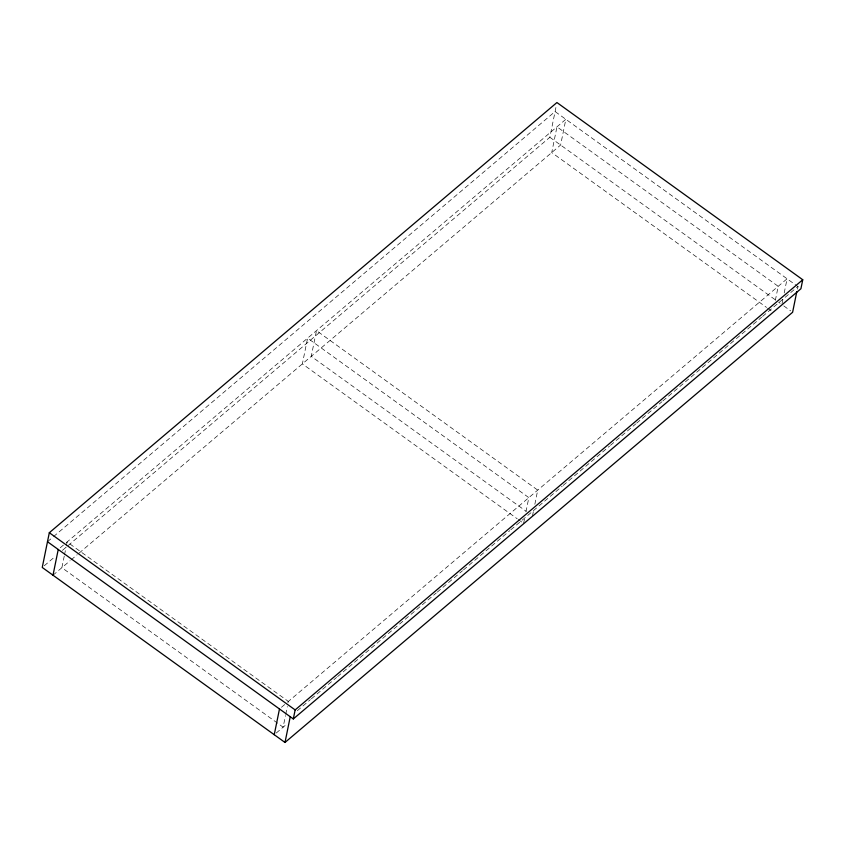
<?xml version="1.0" encoding="UTF-8"?>
<svg xmlns="http://www.w3.org/2000/svg" width="845" height="845" viewBox="0 0 845 845"><rect width="100%" height="100%" fill="white"/><g stroke="black" fill="none" stroke-linecap="round" stroke-linejoin="round"><path stroke-width="0.63" stroke-dasharray="4.22 3.17" d="M64.241 556.105L61.886 567.692L283.128 727.186L285.483 715.599M64.505 554.816L66.079 547.095M66.343 545.807L67.125 541.951L288.367 701.445L287.585 705.3M285.747 714.31L287.321 706.589M62.393 550.391L549.852 137.281L556.401 105.107M523.604 523.382L524.66 518.238M525.97 511.806L528.843 497.642L307.601 338.148L302.362 363.889L517.193 518.756M532.487 515.851L533.544 510.707M534.853 504.275L537.726 490.121L316.484 330.627L311.245 356.358L526.076 511.236M775.33 300.471L778.203 286.318L556.961 126.824L551.732 152.565L766.552 307.432M782.903 299.383L781.857 304.527L778.646 302.214M784.213 292.951L787.086 278.787L287.543 702.142M797.321 289.117L797.849 286.539M47.489 541.729L52.527 537.462M53.531 536.607L555.091 111.551L798.778 287.216M60.217 547.803L65.287 543.504M66.301 542.648L565.844 119.303L560.615 145.034L78.184 553.876M44.267 565.759L55.347 556.369M53.003 575.213L70.124 560.71M71.138 559.855L77.18 554.732M281.459 707.297L286.529 702.998M297.292 710.751L310.379 699.649M311.393 698.804L336.563 677.458M337.577 676.613L410.089 615.149M411.092 614.304L436.274 592.958M437.287 592.113L462.458 570.766M463.472 569.921L509.799 530.66M510.803 529.804L562.168 486.276M563.182 485.421L609.509 446.16M610.512 445.304L635.693 423.968M636.697 423.113L661.878 401.776M662.881 400.921L735.403 339.468M736.407 338.613L761.588 317.276M762.591 316.421L796.835 287.395M276.262 733.006L287.342 723.616M549.852 137.281L777.58 301.443M783.811 305.943L790.656 310.875M767.63 308.203L771.897 311.287M518.26 519.527L522.537 522.611"/><path stroke-width="1.27" d="M47.489 541.729L293.31 718.937L800.912 288.758L802.75 279.748L556.929 102.541L49.316 532.72L42.25 567.46L284.997 742.459L792.61 312.28L796.793 291.694M53.003 575.213L58.242 549.482M274.245 734.706L279.484 708.976M284.997 742.459L290.236 716.729M293.31 718.937L295.148 709.927L802.75 279.748M49.316 532.72L295.148 709.927"/></g></svg>
